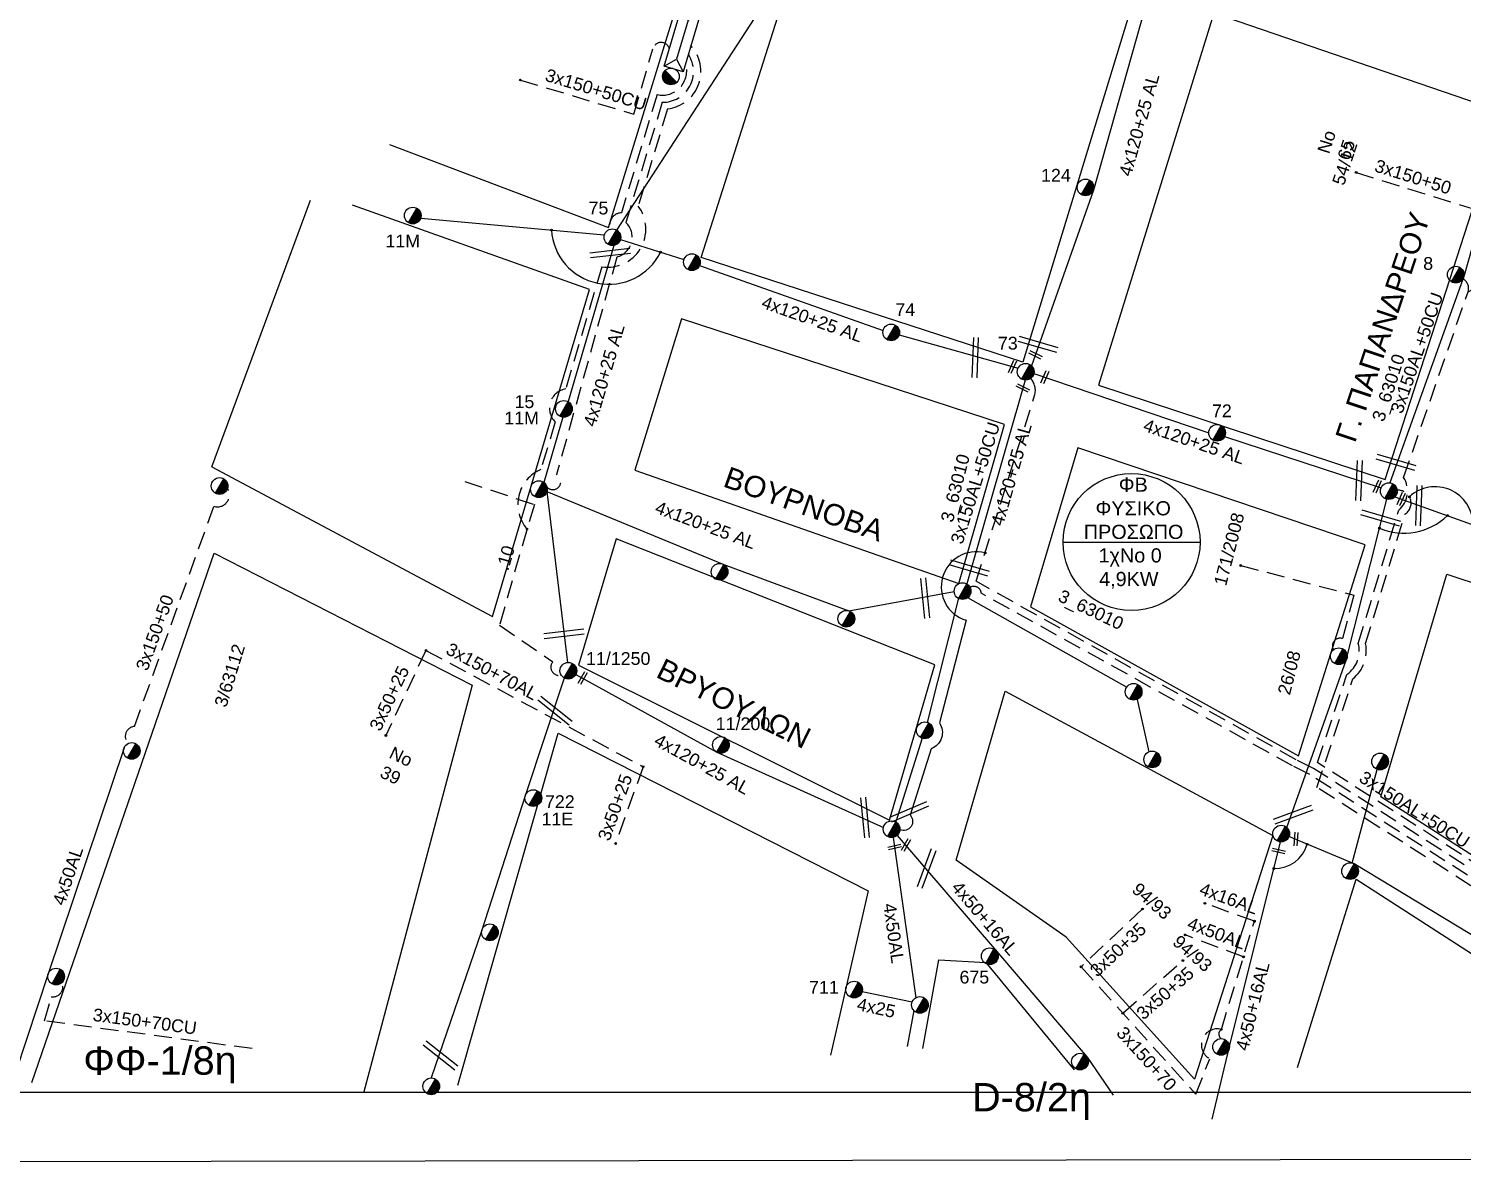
# Model space of a CAD drawing. Header units: millimetres. Extents: x 1091 to 3521, y 1177 to 2968.
# Drawn here: x 1247.5 to 1449.9, y 1933.2 to 2093.4 of the extents above; entities that cross this region are included whole.
import ezdxf
from ezdxf.enums import TextEntityAlignment as Align

# ---------------------------------------------------------------- set-up
doc = ezdxf.new("R2010")
doc.units = ezdxf.units.MM
doc.linetypes.add('DASHED', pattern=[19.05, 12.7, -6.35])
for name, color, linetype, lineweight in [('2x16', 7, 'Continuous', 30), ('3x150+50', 7, 'Continuous', 30), ('3x150+50+CPE', 7, 'DASHED', 30), ('3x150+70', 7, 'Continuous', 30), ('3x50+25', 7, 'Continuous', 30), ('4x16CU', 7, 'Continuous', 30), ('4x50 + 13_5', 7, 'SYN_LINE', 30), ('Άγνωστα', 7, 'Continuous', 30), ('Γυμνά εναέρια ΧΤ (3Φ) 4x50AL', 7, 'Continuous', 30), ('Γυμνά εναέρια ΧΤ και ΦΟΠ (3Φ)   4x50+16AL', 7, 'Continuous', 30), ('Εναέρια παροχή ΧΤ 4x16', 7, 'SYN_LINE', 30), ('Εναέρια παροχή ΧΤ 4x25', 7, 'SYN_LINE', 30), ('Καλωδια Χ.Τ. 3x50+35', 7, 'Continuous', 30), ('Καλώδια ΧΤ   3x150+50CU', 7, 'DASHED', 30), ('Καλώδια ΧΤ   3x150+70AL', 7, 'DASHED', 30), ('Καλώδια ΧΤ   3x150AL+50CU', 7, 'DASHED', 30), ('Συνεστραμμένα ΧΤ   4x120+25 AL', 7, 'SYN_LINE', 30), ('Υπόγεια Καλώδια Δικτύου ΧΤ   .10', 7, 'DASHED', 30), ('Υπόγεια καλώδια Παροχών ΧΤ   4x16AL', 7, 'DASHED', 30), ('Υπόγεια καλώδια Παροχών ΧΤ   4x50AL', 7, 'DASHED', 30)]:
    doc.layers.add(name, color=color, linetype=linetype, lineweight=lineweight)
for name, color, linetype in [('TEXT ΚΑΛΩΔΙΩΝ', 7, 'Continuous'), ('ΑΓΝΩΣΤΟ ΕΝΑΕΡΙΟ ΚΑΛΩΔΙΟ', 7, 'Continuous'), ('Επιγραφές - Σχήματα', 7, 'Continuous'), ('Μηχανική τομή', 7, 'Continuous'), ('Στύλος ΦΜ', 7, 'Continuous'), ('Στύλος ΦΜ @ 1', 7, 'Continuous'), ('Συνδέσεις', 7, 'Continuous'), ('Τομή', 7, 'Continuous'), ('Υποσταθμός εναέριος 2 στύλων', 7, 'Continuous'), ('Υποσταθμός πόλεως', 7, 'Continuous'), ('Υπόβαθρο ΔΕΗ', 7, 'Continuous')]:
    doc.layers.add(name, color=color, linetype=linetype)
doc.styles.add('arial', font='arial.ttf')
doc.styles.get("Standard").update_dxf_attribs({"font": 'arial.ttf', "height": 1.8})
doc.linetypes.add('SYN_LINE', pattern='A,0.5,-0.0001,["/\\/\\/\\/",Standard,S=0.1,R=0,X=0,Y=-0.05],-0.25', length=0.7501)

# ---------------------------------------------------------------- blocks, each defined once
blk = doc.blocks.new('ΥΠΑΡΧΩΝ ΤΣΙΜΕΝΤΕΝΙΟΣ ΣΤΥΛΟΣ')
at = {"layer": 'Στύλος ΦΜ'}
blk.add_hatch(color=7, dxfattribs=at).paths.add_polyline_path([(-1.29, -2.28, 0.574793), (2.62, 0, 0.268822), (1.3, 2.27)])
at = {"layer": 'Στύλος ΦΜ', "color": 7}
blk.add_line((-1.29, -2.28), (1.3, 2.27), dxfattribs=at)
blk.add_circle((0, 0), 2.62, dxfattribs=at)
at = {"layer": 'Στύλος ΦΜ', "flags": 4}
for tag, p in [('ΑΡΙΘΜΟΣ', (-4.68, 8.05)), ('ΤΥΠΟΣ', (-4.91, 3.03))]:
    blk.add_attdef(tag, p, '', height=4, dxfattribs=at)
blk = doc.blocks.new('ΥΠΟΣΤΑΘΜΟΣ ΕΝΑΕΡΙΟΣ ΕΠΙ 2 ΣΤΥΛΩΝ')
at = {"layer": 'Υποσταθμός εναέριος 2 στύλων', "linetype": 'Continuous'}
for points in [[(-11.97, -2.11, 0.574793), (-8.45, -0.07, 0.268822), (-9.64, 1.98)], [(9.68, -2.15, 0.574793), (13.19, -0.1, 0.268822), (12.01, 1.95)]]:
    blk.add_hatch(color=256, dxfattribs=at).paths.add_polyline_path(points)
for p, q in [((-11.97, -2.11), (-9.64, 1.98)), ((9.68, -2.15), (12.01, 1.95))]:
    blk.add_line(p, q, dxfattribs=at)
for centre in [(-10.81, -0.07), (10.84, -0.1)]:
    blk.add_circle(centre, 2.36, dxfattribs=at)
at = {"layer": 'Υποσταθμός πόλεως', "linetype": 'Continuous', "ltscale": 40}
blk.add_lwpolyline([(-8.57, 2.82), (8.57, 2.82), (8.57, -2.82), (-8.57, -2.82)], close=True, dxfattribs=at)
for points in [[(-5.75, 0), (-8.57, 2.82)], [(-8.57, -2.82), (-5.75, 0)], [(-5.75, 0), (5.75, 0)], [(5.75, 0), (8.57, 2.82)], [(8.57, -2.82), (5.75, 0)]]:
    blk.add_lwpolyline(points, dxfattribs=at)
at = {"layer": 'Υποσταθμός εναέριος 2 στύλων', "ltscale": 40, "flags": 1}
for tag, p in [('ΜΕΤΑΣΧΗΜΑΤΙΣΜΟΣ', (14.09, 2.51)), ('ΙΣΧΥΣ', (14.07, -0.28)), ('ΑΡΙΘΜΟΣ', (14.19, -3))]:
    blk.add_attdef(tag, p, '', height=1.8, dxfattribs=at)
blk = doc.blocks.new('_ΣΥΝΔΕΣΗ')
at = {"layer": 'Συνδέσεις', "linetype": 'SYN_LINE', "ltscale": 40}
blk.add_hatch(color=256, dxfattribs=at).paths.add_polyline_path([(0.5, -0.01, 1), (-0.5, -0.01, 1)])
at = {"layer": 'Συνδέσεις'}
blk.add_circle((0, -0.01), 0.5, dxfattribs=at)
blk = doc.blocks.new('ΤΟΜΗ')
at = {"layer": 'Τομή', "ltscale": 40}
for p, q in [((11.33, -0.65), (-11.4, -0.65)), ((11.33, -3.42), (-11.4, -3.42))]:
    blk.add_line(p, q, dxfattribs=at)
blk = doc.blocks.new('ΜΗΧΑΝΙΚΗ ΤΟΜΗ')
at = {"layer": 'Μηχανική τομή', "ltscale": 40}
for p, q in [((-3.79, 1.21), (3.79, 1.21)), ((3.79, -0.34), (-3.79, -0.34))]:
    blk.add_line(p, q, dxfattribs=at)

msp = doc.modelspace()

# ---------------------------------------------------------------- linework, layer by layer
at = {"lineweight": -3, "ltscale": 0.2}
msp.add_line((1393.51, 2020.9), (1412.85, 2020.9), dxfattribs=at)
msp.add_circle((1403.18, 2020.9), 9.67, dxfattribs=at)
at = {"layer": '2x16', "color": 62, "linetype": 'SYN_LINE', "lineweight": -3, "ltscale": 10}
msp.add_lwpolyline([(1403.96, 1998.68), (1405.63, 1991.29)], dxfattribs=at)
at = {"layer": '3x150+50', "color": 30, "linetype": 'DASHED', "lineweight": -3, "ltscale": 0.2}
for points in [[(1434.88, 2073.1), (1454.29, 2067.03), (1452.17, 2060.33, -0.432319), (1450.68, 2056.25, 1.802516)], [(1261.56, 1992.47, -0.627415), (1262.45, 1994.88), (1273.66, 2025.95, 0.700467), (1275.59, 2028.46, -1.677483)]]:
    msp.add_lwpolyline(points, format="xyb", dxfattribs=at)
at = {"layer": '3x150+50', "color": 2, "lineweight": -3, "ltscale": 0.1}
msp.add_lwpolyline([(1382.51, 2019.38, 0.978934), (1379.83, 2009.86), (1376.08, 1995.36, -0.479894), (1374.91, 1991.72), (1371.94, 1982.35, -0.812454), (1370.5, 1980.29, 9.36724)], format="xyb", dxfattribs=at)
at = {"layer": '3x150+50+CPE', "color": 151, "lineweight": -3, "ltscale": 0.2}
msp.add_lwpolyline([(1460.75, 1973.02), (1457.51, 1968.26), (1429.35, 1986.26), (1434.44, 2001.61, 0.280045), (1436.22, 2006.56), (1441.77, 2024.85, 0.790824), (1440.67, 2028.21)], format="xyb", dxfattribs=at)
at = {"layer": '3x150+70', "color": 5, "linetype": 'DASHED', "lineweight": -3, "ltscale": 0.2}
for points in [[(1415.83, 1950.8, -0.537413), (1415.86, 1952.1), (1420.52, 1967.38)], [(1396.06, 1960.94), (1412.24, 1942.96), (1414.22, 1947.95, -0.884831), (1415.86, 1952.1, 3.176761)]]:
    msp.add_lwpolyline(points, format="xyb", dxfattribs=at)
at = {"layer": '3x150+70', "color": 30, "linetype": 'DASHED', "lineweight": -3, "ltscale": 0.2}
msp.add_lwpolyline([(1279.06, 1949.39), (1249.76, 1953.3), (1250.71, 1956.7, 0.594015), (1252.22, 1958.71, -44.225406)], format="xyb", dxfattribs=at)
at = {"layer": '3x50+25', "color": 5, "linetype": 'DASHED', "lineweight": -3, "ltscale": 0.2}
for points in [[(1303.6, 2005.61), (1297.94, 1993.59)], [(1334.24, 1989.18), (1334.24, 1989.18), (1330.37, 1978.34)]]:
    msp.add_lwpolyline(points, dxfattribs=at)
at = {"layer": '4x16CU', "color": 151, "linetype": 'DASHED', "lineweight": -3, "ltscale": 0.2}
msp.add_lwpolyline([(1418.59, 2017.6), (1434.58, 2013.4), (1432.94, 2007.28, 0.687807), (1431.69, 2005.7, -7.45209)], format="xyb", dxfattribs=at)
at = {"layer": '4x50 + 13_5', "color": 151, "lineweight": -3, "ltscale": 0.1}
msp.add_lwpolyline([(1440.36, 2027.3), (1472.17, 2015.9), (1494.33, 2009.62)], dxfattribs=at)
at = {"layer": 'Άγνωστα', "lineweight": -3, "ltscale": 0.1}
for points in [[(3521.49, 1936.89), (1091.31, 1933.19), (1091.31, 2964.7), (3521.49, 2968.4)], [(3374.53, 1943.19), (1101.31, 1943.19), (1101.31, 2954.7), (3374.53, 2954.7)]]:
    msp.add_lwpolyline(points, close=True, dxfattribs=at)
at = {"layer": 'ΑΓΝΩΣΤΟ ΕΝΑΕΡΙΟ ΚΑΛΩΔΙΟ', "color": 5, "linetype": 'SYN_LINE', "lineweight": -3, "ltscale": 15}
msp.add_lwpolyline([(1323.11, 2001.71), (1317.66, 1985.21), (1311.45, 1965.98), (1304.34, 1945.24)], dxfattribs=at)
at = {"layer": 'ΑΓΝΩΣΤΟ ΕΝΑΕΡΙΟ ΚΑΛΩΔΙΟ', "color": 5, "lineweight": -3, "ltscale": 0.1}
msp.add_lwpolyline([(1472.89, 1949.56), (1456.31, 1962.32), (1434.62, 1975.46), (1425.39, 1979.31)], dxfattribs=at)
at = {"layer": 'Γυμνά εναέρια ΧΤ (3Φ) 4x50AL', "color": 30, "lineweight": -3, "ltscale": 0.1}
msp.add_lwpolyline([(1245.75, 1946.16), (1250.31, 1960.01), (1261.08, 1992.04)], dxfattribs=at)
at = {"layer": 'Γυμνά εναέρια ΧΤ (3Φ) 4x50AL', "color": 62, "lineweight": -3, "ltscale": 0.1}
for points in [[(1369.53, 1979.2), (1372.73, 1956.57)], [(1372.45, 1954.75), (1371.51, 1949.7)]]:
    msp.add_lwpolyline(points, dxfattribs=at)
at = {"layer": 'Γυμνά εναέρια ΧΤ και ΦΟΠ (3Φ)   4x50+16AL', "color": 30, "lineweight": -3, "ltscale": 0.1}
msp.add_lwpolyline([(1459.88, 2093.06), (1450.11, 2058.52), (1439.65, 2029.27)], dxfattribs=at)
at = {"layer": 'Γυμνά εναέρια ΧΤ και ΦΟΠ (3Φ)   4x50+16AL', "color": 151, "lineweight": -3, "ltscale": 0.1}
msp.add_lwpolyline([(1425.1, 1980.61), (1433.46, 2004.22), (1439.2, 2026.96)], dxfattribs=at)
at = {"layer": 'Γυμνά εναέρια ΧΤ και ΦΟΠ (3Φ)   4x50+16AL', "color": 1, "lineweight": -3, "ltscale": 0.1}
msp.add_lwpolyline([(1370.09, 1979.46), (1384.1, 1963.16), (1396.9, 1948.2), (1400.58, 1942.79)], dxfattribs=at)
at = {"layer": 'Γυμνά εναέρια ΧΤ και ΦΟΠ (3Φ)   4x50+16AL', "color": 5, "lineweight": -3, "ltscale": 0.1}
msp.add_lwpolyline([(1414.56, 1939.44), (1417, 1949.66), (1424.22, 1978.57)], dxfattribs=at)
at = {"layer": 'Εναέρια παροχή ΧΤ 4x16', "color": 62, "linetype": 'SYN_LINE', "lineweight": -3, "ltscale": 15}
msp.add_lwpolyline([(1380.05, 2013.06), (1402.52, 2000.43)], dxfattribs=at)
at = {"layer": 'Εναέρια παροχή ΧΤ 4x16', "color": 5, "lineweight": -3, "ltscale": 0.1}
msp.add_lwpolyline([(1434.3, 1975.59), (1437.86, 1988.81)], dxfattribs=at)
at = {"layer": 'Εναέρια παροχή ΧΤ 4x25', "color": 62, "lineweight": -3, "ltscale": 8}
msp.add_lwpolyline([(1372.2, 1955.92), (1365.17, 1957.41)], dxfattribs=at)
at = {"layer": 'Καλωδια Χ.Τ. 3x50+35', "color": 5, "linetype": 'DASHED', "lineweight": -3, "ltscale": 0.2}
for points in [[(1404.74, 1969.1), (1396.06, 1960.94)], [(1401.95, 1954.39), (1410.44, 1961.82)]]:
    msp.add_lwpolyline(points, dxfattribs=at)
at = {"layer": 'Καλώδια ΧΤ   3x150+50CU', "color": 5, "lineweight": -3, "ltscale": 0.2}
msp.add_lwpolyline([(1341, 2090.99, -0.611035), (1337.69, 2082.05), (1333.56, 2068.33, -0.671632), (1328.42, 2059.78), (1323.32, 2042.52, 0.610609), (1321.83, 2037.87), (1319.83, 2031.15, 0.509812), (1317.86, 2022.75)], format="xyb", dxfattribs=at)
at = {"layer": 'Καλώδια ΧΤ   3x150+50CU', "color": 2, "lineweight": -3, "ltscale": 0.2}
msp.add_lwpolyline([(1316.92, 2086.14), (1332.93, 2081.32), (1335.62, 2090.56, -0.742771), (1337.94, 2090.58, -2.638349)], format="xyb", dxfattribs=at)
at = {"layer": 'Καλώδια ΧΤ   3x150+50CU', "color": 27, "lineweight": -3, "ltscale": 0.2}
msp.add_lwpolyline([(1340.63, 2089.75, -0.603997), (1336.94, 2083), (1331.83, 2066.04, -0.580338), (1330.54, 2061.15), (1322.03, 2030.44, -1.166023), (1320.67, 2028.65)], format="xyb", dxfattribs=at)
at = {"layer": 'Καλώδια ΧΤ   3x150+50CU', "color": 6, "lineweight": -3, "ltscale": 0.2}
msp.add_lwpolyline([(1340.24, 2088.46, -0.576444), (1336.22, 2084.08), (1331.19, 2067.39, 0.518033), (1329.64, 2065.09, -5.06974)], format="xyb", dxfattribs=at)
at = {"layer": 'Καλώδια ΧΤ   3x150+70AL', "color": 5, "lineweight": -3, "ltscale": 0.2}
msp.add_lwpolyline([(1303.6, 2005.61), (1334.24, 1989.18)], dxfattribs=at)
at = {"layer": 'Καλώδια ΧΤ   3x150AL+50CU', "color": 30, "lineweight": -3, "ltscale": 0.2}
for points in [[(1441.57, 2030.01), (1450.68, 2056.25, 0.377398), (1449.94, 2058.05, 81.053447)], [(1429.42, 1989.77), (1433.59, 2002.22, 0.314636), (1435.19, 2006.6), (1440.89, 2025.4, 0.378452), (1441.57, 2030.01, -1.670155)]]:
    msp.add_lwpolyline(points, format="xyb", dxfattribs=at)
at = {"layer": 'Καλώδια ΧΤ   3x150AL+50CU', "color": 2, "lineweight": -3, "ltscale": 0.2}
msp.add_lwpolyline([(1456.56, 1971.24), (1428.88, 1988.93), (1426.4, 1990.18), (1381.24, 2015.36), (1389.5, 2041.59, 0.275664), (1388.93, 2043.99)], format="xyb", dxfattribs=at)
at = {"layer": 'Καλώδια ΧΤ   3x150AL+50CU', "color": 62, "lineweight": -3, "ltscale": 0.2}
msp.add_lwpolyline([(1457.04, 1969.75), (1428.34, 1988.09), (1425.92, 1989.3), (1381.98, 2013.67, 0.555416), (1380.39, 2014.5)], format="xyb", dxfattribs=at)
at = {"layer": 'Καλώδια ΧΤ   3x150AL+50CU', "color": 30, "lineweight": -3, "ltscale": 0.2}
msp.add_lwpolyline([(1456.16, 1972.68), (1429.42, 1989.77)], dxfattribs=at)
at = {"layer": 'Συνεστραμμένα ΧΤ   4x120+25 AL', "color": 62, "lineweight": -3, "ltscale": 15}
for points in [[(1361.75, 2126.9), (1350.61, 2095.92), (1330.49, 2064.96)], [(1378.75, 2012.96), (1374.36, 1995.44)], [(1373.63, 1993.2), (1369.91, 1981.38)]]:
    msp.add_lwpolyline(points, dxfattribs=at)
at = {"layer": 'Συνεστραμμένα ΧΤ   4x120+25 AL', "color": 1, "lineweight": -3, "ltscale": 15}
msp.add_lwpolyline([(1409.14, 2110.76), (1397.8, 2070.58), (1389.07, 2045.78)], dxfattribs=at)
at = {"layer": 'Συνεστραμμένα ΧΤ   4x120+25 AL', "color": 6, "lineweight": -3, "ltscale": 15}
for points in [[(1302.86, 2066.65), (1328.77, 2064.26)], [(1342.21, 2059.94), (1368.11, 2050.77)], [(1370.39, 2050.16), (1387.17, 2045.44)]]:
    msp.add_lwpolyline(points, dxfattribs=at)
at = {"layer": 'Συνεστραμμένα ΧΤ   4x120+25 AL', "color": 27, "lineweight": -3, "ltscale": 15}
for points in [[(1330.09, 2062.78), (1323.65, 2040.73)], [(1320.66, 2028.04), (1323.57, 2003.91)], [(1320.66, 2028.04), (1345.62, 2017.73), (1363.3, 2011.2), (1378.15, 2013.93)]]:
    msp.add_lwpolyline(points, dxfattribs=at)
at = {"layer": 'Συνεστραμμένα ΧΤ   4x120+25 AL', "color": 6, "lineweight": -3, "ltscale": 8}
msp.add_lwpolyline([(1331.05, 2063.64), (1340.01, 2060.78)], dxfattribs=at)
at = {"layer": 'Συνεστραμμένα ΧΤ   4x120+25 AL', "color": 2, "lineweight": -3, "ltscale": 15}
for points in [[(1388.16, 2043.77), (1379.92, 2015.01)], [(1389.39, 2044.72), (1414.08, 2036.31)], [(1416.32, 2035.83), (1438.42, 2028.57)]]:
    msp.add_lwpolyline(points, dxfattribs=at)
at = {"layer": 'Συνεστραμμένα ΧΤ   4x120+25 AL', "color": 27, "lineweight": -3, "ltscale": 12}
msp.add_lwpolyline([(1322.92, 2038.54), (1320.22, 2029.32)], dxfattribs=at)
at = {"layer": 'Συνεστραμμένα ΧΤ   4x120+25 AL', "color": 5, "lineweight": -3, "ltscale": 15}
msp.add_lwpolyline([(1324.74, 2002.21), (1344.64, 1991.23), (1368.18, 1980.62)], dxfattribs=at)
at = {"layer": 'Υπόβαθρο ΔΕΗ', "lineweight": -3, "ltscale": 0.1}
for points in [[(1298.43, 2077.02), (1329.36, 2065.31), (1345.76, 2118.75), (1339.8, 2121.05)], [(1273.39, 2031.53), (1287.31, 2069.19)], [(1273.39, 2031.53), (1313.01, 2010.38), (1326.69, 2056.54), (1293.23, 2068.49)], [(1426.75, 1990.71), (1436.16, 2020.51), (1395.6, 2034.2), (1388.9, 2011.78), (1426.75, 1990.71)], [(1247.97, 1944.61), (1273.72, 2019.33)], [(1273.72, 2019.33), (1310.11, 2000.68), (1294.82, 1943.29)], [(1438.35, 1984.91), (1447.7, 2016.35), (1492.26, 2001.65), (1477.24, 1960.05), (1438.35, 1984.91)], [(1308.08, 1944.21), (1322.24, 1993.92), (1366.02, 1971.67), (1360.69, 1948.45)], [(1426.63, 1946.73), (1434.88, 1973.31), (1455.42, 1960.07), (1472.71, 1948.64), (1472.17, 1946.68)], [(1373.74, 1949.42), (1375.99, 1961.92), (1382.6, 1961.52), (1395.08, 1946.37)]]:
    msp.add_lwpolyline(points, dxfattribs=at)
for points in [[(1342.45, 2061.1), (1359.33, 2114.18), (1404.02, 2099.33), (1387.84, 2046.32)], [(1414.8, 2095.56), (1398.5, 2043.07), (1438.96, 2029.75), (1455.74, 2081.53)], [(1339.65, 2052.43), (1333.06, 2031.05), (1378.8, 2015.04), (1385.26, 2037.5)], [(1330.42, 2021.36), (1325.11, 2003.5), (1369.01, 1981.63), (1375.4, 2003.55)], [(1412.09, 1945.09), (1393.94, 1965.1), (1378.44, 1976), (1385.33, 1999.85), (1423.13, 1979.47)]]:
    msp.add_lwpolyline(points, close=True, dxfattribs=at)
at = {"layer": 'Υπόβαθρο ΔΕΗ', "lineweight": -3}
for centre, radius, start, end in [((1329.42, 2065.43), 8.13, 183.3885, 333.7597), ((1446.03, 2023.36), 5.35, 359.9499, 132.6274), ((1441.62, 2031.07), 8.9, 247.1741, 313.7274), ((1423.41, 1979.59), 4.77, 268.5037, 343.4529)]:
    msp.add_arc(centre, radius, start, end, dxfattribs=at)
at = {"layer": 'Υπόγεια Καλώδια Δικτύου ΧΤ   .10', "color": 5, "lineweight": -3, "ltscale": 0.2}
msp.add_lwpolyline([(1309.07, 2029.46), (1318.91, 2026.19), (1317.86, 2022.75), (1313.98, 2009.17), (1321.51, 2004.01, 0.739331), (1322.69, 2002.11, -6.12615)], format="xyb", dxfattribs=at)
at = {"layer": 'Υπόγεια καλώδια Παροχών ΧΤ   4x16AL', "color": 5, "lineweight": -3, "ltscale": 0.2}
msp.add_lwpolyline([(1420.52, 1967.38), (1413.54, 1969.89)], dxfattribs=at)
at = {"layer": 'Υπόγεια καλώδια Παροχών ΧΤ   4x50AL', "color": 5, "lineweight": -3, "ltscale": 0.2}
msp.add_lwpolyline([(1418.98, 1962.33), (1410.75, 1965.44)], dxfattribs=at)

# ---------------------------------------------------------------- block references
at = {"layer": 'Μηχανική τομή', "lineweight": -3}
for p, xscale, yscale, zscale, rotation in [((1389.66, 2047.44), 0.2499999999999677, 0.2499999999999677, 0.2499999999999677, 153.688152953226), ((1386.27, 2045.68), 0.2499999999999677, 0.2499999999999677, 0.2499999999999677, 246.0663352127534), ((1390.85, 2044.22), 0.2499999999999677, 0.2499999999999677, 0.2499999999999677, 246.0663352127534), ((1387.89, 2042.76), 0.2499999999999677, 0.2499999999999677, 0.2499999999999677, 153.688152953226), ((1437.76, 2028.79), 0.2499999999999677, 0.2499999999999677, 0.2499999999999677, 246.0663352127534), ((1441.12, 2027.03), 0.2499999999999677, 0.2499999999999677, 0.2499999999999677, 246.0663352127534), ((1325.63, 2001.77), 0.2499999999999677, 0.2499999999999677, 0.2499999999999677, 240.0732071144525), ((1371.26, 1978.17), 0.2499999999999677, 0.2499999999999677, 0.2499999999999677, 240.0732071144525), ((1426.28, 1978.97), 0.2499999999999678, 0.2499999999999678, 0.2499999999999678, 265.5529476721822), ((1369.73, 1977.94), 0.2499999999999677, 0.2499999999999677, 0.2499999999999677, 193.1654162625259), ((1423.98, 1977.41), 0.2499999999999678, 0.2499999999999678, 0.2499999999999678, 167.2904147183996)]:
    msp.add_blockref('ΜΗΧΑΝΙΚΗ ΤΟΜΗ', p, dxfattribs=dict(at, xscale=xscale, yscale=yscale, zscale=zscale, rotation=rotation))
at = {"layer": 'Στύλος ΦΜ @ 1', "lineweight": -3, "ltscale": 40}
ref = msp.add_blockref('ΥΠΑΡΧΩΝ ΤΣΙΜΕΝΤΕΝΙΟΣ ΣΤΥΛΟΣ', (1396.69, 2070.98), dxfattribs=dict(at, xscale=0.4499999999998181, yscale=0.4499999999998181, zscale=0.4499999999998181))
ref.add_attrib('ΤΥΠΟΣ', '124', (1390.41, 2071.79), dxfattribs={"layer": 'Στύλος ΦΜ', "height": 1.8, "flags": 4})
ref = msp.add_blockref('ΥΠΑΡΧΩΝ ΤΣΙΜΕΝΤΕΝΙΟΣ ΣΤΥΛΟΣ', (1301.73, 2067), dxfattribs=dict(at, xscale=0.4499999999998181, yscale=0.4499999999998181, zscale=0.4499999999998181))
ref.add_attrib('ΤΥΠΟΣ', '11M', (1297.88, 2062.5), dxfattribs={"layer": 'Στύλος ΦΜ', "height": 1.8, "flags": 4})
ref = msp.add_blockref('ΥΠΑΡΧΩΝ ΤΣΙΜΕΝΤΕΝΙΟΣ ΣΤΥΛΟΣ', (1329.91, 2063.94), dxfattribs=dict(at, xscale=0.4499999999998181, yscale=0.4499999999998181, zscale=0.4499999999998181))
ref.add_attrib('ΤΥΠΟΣ', '75', (1326.54, 2067.16), dxfattribs={"layer": 'Στύλος ΦΜ', "height": 1.8, "flags": 4})
at = {"layer": 'Στύλος ΦΜ @ 1', "lineweight": -3, "ltscale": 40, "xscale": 0.4499999999998181, "yscale": 0.4499999999998181, "zscale": 0.4499999999998181}
for p in [(1341.14, 2060.42), (1274.47, 2028.82), (1319.53, 2028.37), (1439.5, 2028.1), (1345.04, 2016.71), (1379.33, 2013.98), (1362.93, 2010.08), (1432.44, 2004.79), (1403.48, 1999.76), (1374, 1994.32), (1262.07, 1991.41), (1406.1, 1990.21), (1438.26, 1989.92), (1369.32, 1980.36), (1424.3, 1979.74), (1434.03, 1974.44), (1312.62, 1965.8), (1251.4, 1959.56), (1373.32, 1955.55), (1415.82, 1949.62), (1395.91, 1947.55), (1304.35, 1944.06)]:
    msp.add_blockref('ΥΠΑΡΧΩΝ ΤΣΙΜΕΝΤΕΝΙΟΣ ΣΤΥΛΟΣ', p, dxfattribs=at)
at = {"layer": 'Στύλος ΦΜ @ 1', "lineweight": -3, "ltscale": 40}
ref = msp.add_blockref('ΥΠΑΡΧΩΝ ΤΣΙΜΕΝΤΕΝΙΟΣ ΣΤΥΛΟΣ', (1448.94, 2058.66), dxfattribs=dict(at, xscale=0.4499999999998181, yscale=0.4499999999998181, zscale=0.4499999999998181))
ref.add_attrib('ΤΥΠΟΣ', '8', (1444.35, 2059.34), dxfattribs={"layer": 'Στύλος ΦΜ', "height": 1.8, "flags": 4})
ref = msp.add_blockref('ΥΠΑΡΧΩΝ ΤΣΙΜΕΝΤΕΝΙΟΣ ΣΤΥΛΟΣ', (1369.26, 2050.51), dxfattribs=dict(at, xscale=0.4499999999998181, yscale=0.4499999999998181, zscale=0.4499999999998181))
ref.add_attrib('ΤΥΠΟΣ', '74', (1369.85, 2052.82), dxfattribs={"layer": 'Στύλος ΦΜ', "height": 1.8, "flags": 4})
ref = msp.add_blockref('ΥΠΑΡΧΩΝ ΤΣΙΜΕΝΤΕΝΙΟΣ ΣΤΥΛΟΣ', (1388.24, 2044.95), dxfattribs=dict(at, xscale=0.4499999999998181, yscale=0.4499999999998181, zscale=0.4499999999998181))
ref.add_attrib('ΤΥΠΟΣ', '73', (1384.32, 2048.08), dxfattribs={"layer": 'Στύλος ΦΜ', "height": 1.8, "flags": 4})
ref = msp.add_blockref('ΥΠΑΡΧΩΝ ΤΣΙΜΕΝΤΕΝΙΟΣ ΣΤΥΛΟΣ', (1323.06, 2039.71), dxfattribs=dict(at, xscale=0.4499999999998181, yscale=0.4499999999998181, zscale=0.4499999999998181))
ref.add_attrib('ΤΥΠΟΣ', '11M', (1314.65, 2037.51), dxfattribs={"layer": 'Στύλος ΦΜ', "height": 1.8, "flags": 4})
ref.add_attrib('ΑΡΙΘΜΟΣ', '15', (1316.09, 2039.82), dxfattribs={"layer": 'Στύλος ΦΜ', "height": 1.8, "flags": 4})
ref = msp.add_blockref('ΥΠΑΡΧΩΝ ΤΣΙΜΕΝΤΕΝΙΟΣ ΣΤΥΛΟΣ', (1415.26, 2036.33), dxfattribs=dict(at, xscale=0.4499999999998181, yscale=0.4499999999998181, zscale=0.4499999999998181))
ref.add_attrib('ΤΥΠΟΣ', '72', (1414.53, 2038.53), dxfattribs={"layer": 'Στύλος ΦΜ', "height": 1.8, "flags": 4})
ref = msp.add_blockref('ΥΠΑΡΧΩΝ ΤΣΙΜΕΝΤΕΝΙΟΣ ΣΤΥΛΟΣ', (1323.69, 2002.74), dxfattribs=dict(at, xscale=0.4499999999998181, yscale=0.4499999999998181, zscale=0.4499999999998181))
ref.add_attrib('ΤΥΠΟΣ', '11/1250', (1326.19, 2003.56), dxfattribs={"layer": 'Στύλος ΦΜ', "height": 1.8, "flags": 4})
ref = msp.add_blockref('ΥΠΑΡΧΩΝ ΤΣΙΜΕΝΤΕΝΙΟΣ ΣΤΥΛΟΣ', (1345.22, 1992.26), dxfattribs=dict(at, xscale=0.4499999999998181, yscale=0.4499999999998181, zscale=0.4499999999998181))
ref.add_attrib('ΤΥΠΟΣ', '11/200', (1344.5, 1994.35), dxfattribs={"layer": 'Στύλος ΦΜ', "height": 1.8, "flags": 4})
ref = msp.add_blockref('ΥΠΑΡΧΩΝ ΤΣΙΜΕΝΤΕΝΙΟΣ ΣΤΥΛΟΣ', (1318.75, 1984.76), dxfattribs=dict(at, xscale=0.4499999999998181, yscale=0.4499999999998181, zscale=0.4499999999998181))
ref.add_attrib('ΤΥΠΟΣ', '722', (1320.39, 1983.35), dxfattribs={"layer": 'Στύλος ΦΜ', "height": 1.8, "flags": 4})
ref.add_attrib('ΑΡΙΘΜΟΣ', '11E', (1319.91, 1980.89), dxfattribs={"layer": 'Στύλος ΦΜ', "height": 1.8, "flags": 4})
ref = msp.add_blockref('ΥΠΑΡΧΩΝ ΤΣΙΜΕΝΤΕΝΙΟΣ ΣΤΥΛΟΣ', (1383.18, 1962.43), dxfattribs=dict(at, xscale=0.4499999999998181, yscale=0.4499999999998181, zscale=0.4499999999998181))
ref.add_attrib('ΤΥΠΟΣ', '675', (1378.9, 1958.58), dxfattribs={"layer": 'Στύλος ΦΜ', "height": 1.8, "flags": 4})
ref = msp.add_blockref('ΥΠΑΡΧΩΝ ΤΣΙΜΕΝΤΕΝΙΟΣ ΣΤΥΛΟΣ', (1364.03, 1957.72), dxfattribs=dict(at, xscale=0.4499999999998181, yscale=0.4499999999998181, zscale=0.4499999999998181))
ref.add_attrib('ΤΥΠΟΣ', '711', (1357.67, 1957.15), dxfattribs={"layer": 'Στύλος ΦΜ', "height": 1.8, "flags": 4})
at = {"layer": 'Συνδέσεις', "lineweight": -3, "xscale": 0.25, "yscale": 0.25, "zscale": 0.25}
for p in [(1316.92, 2086.14), (1434.88, 2073.1), (1321.3, 2064.95), (1336.71, 2061.83), (1442.4, 2027.29), (1447.78, 2024.64), (1317.86, 2022.75), (1438.17, 2022.87), (1382.51, 2019.39), (1418.59, 2017.6), (1303.6, 2005.61), (1297.94, 1993.59), (1334.24, 1989.19), (1330.37, 1978.34), (1427.98, 1978.23), (1423.28, 1974.82), (1404.74, 1969.1), (1413.54, 1969.9), (1420.52, 1967.38), (1410.76, 1965.44), (1396.06, 1960.94), (1410.44, 1961.82), (1418.98, 1962.34), (1401.95, 1954.39), (1415.86, 1952.1)]:
    msp.add_blockref('_ΣΥΝΔΕΣΗ', p, dxfattribs=at)
at = {"layer": 'Τομή', "lineweight": -3}
for p, xscale, yscale, zscale, rotation in [((1329.64, 2061.23), 0.2499999999999998, 0.2499999999999998, 0.2499999999999998, 186.4382609340973), ((1381.65, 2046.92), 0.2499999999999997, 0.2499999999999997, 0.2499999999999997, 267.7443473325555), ((1390.14, 2049.26), 0.2499999999999997, 0.2499999999999997, 0.2499999999999997, 343.6984862045332), ((1435.82, 2029.56), 0.2499999999999997, 0.2499999999999997, 0.2499999999999997, 267.7443473325555), ((1440.69, 2032.62), 0.2499999999999997, 0.2499999999999997, 0.2499999999999997, 343.6984862045332), ((1444.26, 2026.03), 0.2499999999999997, 0.2499999999999997, 0.2499999999999997, 267.7443473325555), ((1438.51, 2024.76), 0.2499999999999997, 0.2499999999999997, 0.2499999999999997, 343.6984862045332), ((1380.44, 2017.71), 0.2499999999999998, 0.2499999999999998, 0.2499999999999998, 343.6984862045332), ((1373.52, 2012.94), 0.2499999999999998, 0.2499999999999998, 0.2499999999999998, 95.66286088546812), ((1323.12, 2007.46), 0.2499999999999998, 0.2499999999999998, 0.2499999999999998, 186.4382609340973), ((1321.49, 1996.73), 0.2499999999999998, 0.2499999999999998, 0.2499999999999998, 141.4485170148596), ((1365.04, 1981.96), 0.2499999999999998, 0.2499999999999998, 0.2499999999999998, 95.66286088546812), ((1372.01, 1982.38), 0.2499999999999998, 0.2499999999999998, 0.2499999999999998, 203.0852378855879), ((1425.81, 1982.87), 0.2499999999999998, 0.2499999999999998, 0.2499999999999998, 20.14075365993588), ((1373.76, 1974.97), 0.2499999999999998, 0.2499999999999998, 0.2499999999999998, 69.59004644300772), ((1305.33, 1948.04), 0.2499999999999998, 0.2499999999999998, 0.2499999999999998, 141.4485170148596)]:
    msp.add_blockref('ΤΟΜΗ', p, dxfattribs=dict(at, xscale=xscale, yscale=yscale, zscale=zscale, rotation=rotation))
at = {"layer": 'Υποσταθμός εναέριος 2 στύλων', "lineweight": -3, "xscale": 0.4999999999999997, "yscale": 0.4999999999999997, "zscale": 0.4999999999999997, "rotation": 253.4080023404983}
msp.add_blockref('ΥΠΟΣΤΑΘΜΟΣ ΕΝΑΕΡΙΟΣ ΕΠΙ 2 ΣΤΥΛΩΝ', (1339.77, 2091.82), dxfattribs=at)

# ---------------------------------------------------------------- texts
at = {"lineweight": -3, "ltscale": 40, "char_height": 3, "width": 64.8866, "attachment_point": 1, "style": 'arial'}
for s, insert, rotation in [('Γ. ΠΑΠΑΝΔΡΕΟΥ', (1431.88, 2035.73), 71.5848), ('ΒΟΥΡΝΟΒΑ', (1346.37, 2031.63), 340.4586), ('ΒΡΥΟΥΛΩΝ', (1337.2, 2004.6), 334)]:
    msp.add_mtext(s, dxfattribs=dict(at, insert=insert, rotation=rotation))
at = {"layer": 'TEXT ΚΑΛΩΔΙΩΝ', "lineweight": -3, "ltscale": 0.1, "style": 'arial'}
for s, rotation, p in [(' 3x150+50CU', 343.231, (1327.27, 2084.9)), ('4x120+25 AL', 74.2352, (1404.26, 2079.82)), ('3x150+50', 342.6507, (1442.92, 2072.47)), (' 3x150AL+50CU', 70.8642, (1443.34, 2047.29)), ('4x120+25 AL', 340.5069, (1358.13, 2052.39)), ('4x120+25 AL', 73.7155, (1328.72, 2044.46)), ('3x150AL+50CU', 72.53, (1381.13, 2029.25)), ('4x120+25 AL', 341.1744, (1412.03, 2035.1)), ('4x120+25 AL', 74.0146, (1386.21, 2030.46)), ('4x120+25 AL', 339.5799, (1343.07, 2023.31)), ('  .10', 74.0874, (1314.63, 2017.99)), ('3x150+50', 70.1507, (1265.32, 2008.12)), ('3x150+70AL', 331.8044, (1312.93, 2002.65)), ('3x50+25', 64.7765, (1298.42, 1998.85)), ('4x120+25 AL', 331.1163, (1342.58, 1989.55)), ('3x50+25', 70.3563, (1330.28, 1983.45)), (' 3x150AL+50CU', 327.4186, (1442.83, 1983.34)), (' 4x50AL', 71.422, (1252.93, 1973.46)), ('4x50+16AL', 310.6749, (1382.49, 1967.8)), (' 4x16AL', 340.1711, (1416.6, 1970.7)), (' 4x50AL', 278.0434, (1369.57, 1966.02)), (' 3x50+35', 43.2364, (1401.01, 1963.12)), (' 4x50AL', 339.3426, (1414.87, 1965.81)), (' 3x50+35', 41.1904, (1407.66, 1956.99)), ('4x50+16AL', 75.9739, (1420.28, 1955.38)), ('3x150+70CU', 352.3959, (1263.92, 1953.23)), (' 4x25', 348.0784, (1366.81, 1955.22)), ('3x150+70', 311.9884, (1405.31, 1947.97))]:
    msp.add_text(s, height=1.8, rotation=rotation, dxfattribs=at).set_placement(p, align=Align.MIDDLE_CENTER)
at = {"layer": 'Άγνωστα', "color": 7, "lineweight": -3}
note = msp.add_mtext_dynamic_manual_height_columns('No ', width=1.8, gutter_width=2.31, heights=[0.0453, 0], dxfattribs=dict(at, insert=(1428.08, 2072.25), char_height=1.8, attachment_point=1, rotation=72))
for column, words in zip(note.columns.linked_columns, ['65']):
    column.text = words
at = {"layer": 'Άγνωστα', "color": 7, "lineweight": -3, "char_height": 1.8, "attachment_point": 1}
for s, insert, rotation in [('54/12', (1431.45, 2071.68), 72), ('3_63010', (1437.07, 2038.33), 72), ('3_63010', (1376.21, 2024.01), 75.6331), ('171/2008', (1414.78, 2015.05), 75.6331), ('3_63010', (1393.44, 2014.28), 334.4203), ('3/63112', (1273.69, 1997.99), 72.8622), ('26/08', (1423.78, 1999.64), 75.6331), ('94/93', (1404.28, 1972.97), 318.744), ('94/93', (1410.02, 1965.57), 318.744)]:
    msp.add_mtext_dynamic_manual_height_columns(s, width=1.8, gutter_width=2.31, heights=[0.0453], dxfattribs=dict(at, insert=insert, rotation=rotation))
at = {"layer": 'Άγνωστα', "color": 7, "lineweight": -3}
note = msp.add_mtext_dynamic_manual_height_columns('No ', width=1.8, gutter_width=2.31, heights=[0.0453, 0], dxfattribs=dict(at, insert=(1295.31, 1993.89), char_height=1.8, attachment_point=1, rotation=334.4981))
for column, words in zip(note.columns.linked_columns, ['39']):
    column.text = words
at = {"layer": 'Επιγραφές - Σχήματα', "lineweight": -3, "ltscale": 0.2, "char_height": 4, "width": 19.6719, "attachment_point": 1}
for s, insert in [('ΦΦ-1/8η', (1255.23, 1949.7)), ('D-8/2η', (1380.68, 1944.53))]:
    msp.add_mtext(s, dxfattribs=dict(at, insert=insert))
at = {"layer": 'Υπόβαθρο ΔΕΗ', "lineweight": -3, "char_height": 2, "attachment_point": 1}
for s, heights, insert in [('{\\W8.64836; }ΦΒ \\P{\\W4.42067; }ΦΥΣΙΚΟ \\P{\\W2.28183; }ΠΡΟΣΩΠΟ', [9.11], (1394.67, 2030.01)), ('{\\W5.64925; }1χΝο 0\\P{\\W5.75643; }4,9KW', [0], (1394.14, 2020.02))]:
    msp.add_mtext_dynamic_manual_height_columns(s, width=17.2548, gutter_width=12.5, heights=heights, dxfattribs=dict(at, insert=insert))

doc.saveas('drawing.dxf')
